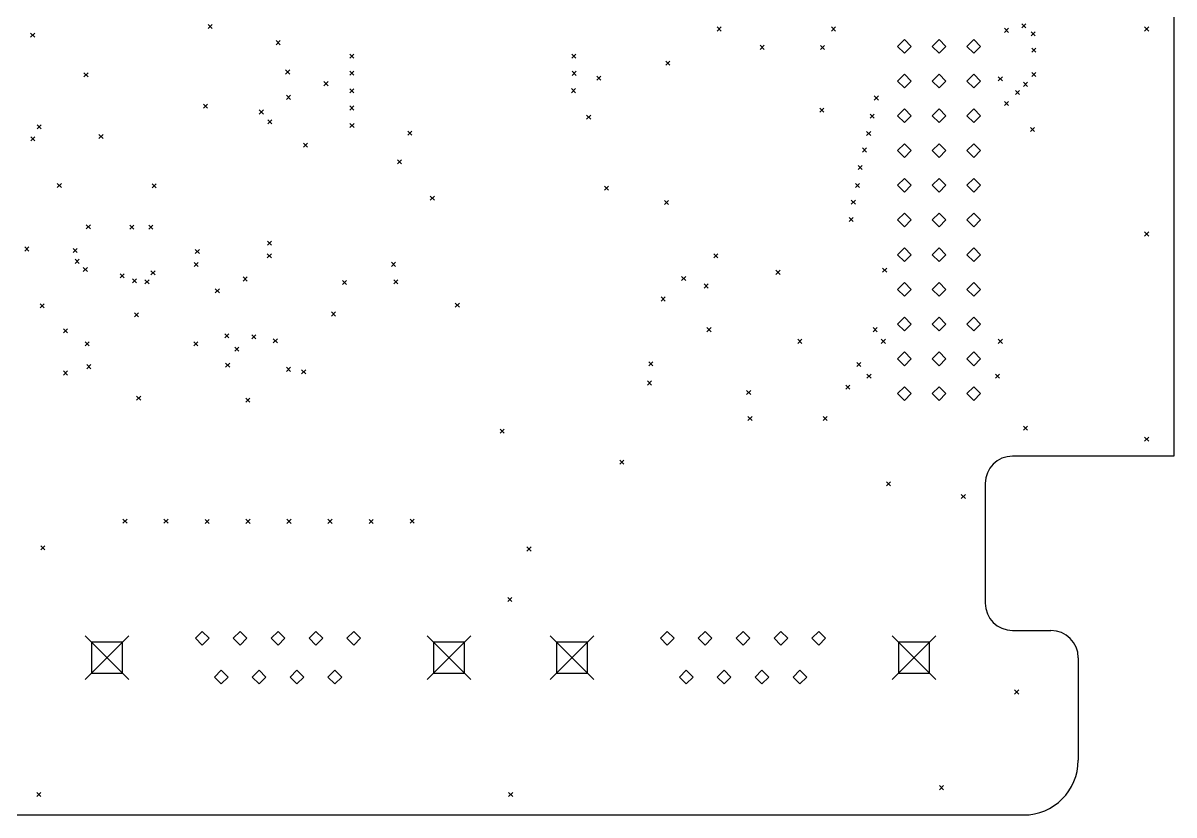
# Model space of a CAD drawing. Extents: x 2.48 to 9.13, y -6.97 to -1.38.
# Drawn here: x 5.821 to 9.134, y -5.906 to -3.625 of the extents above; entities that cross this region are included whole.
import ezdxf

# ---------------------------------------------------------------- set-up
doc = ezdxf.new("R2010")
doc.units = 0
doc.header["$MEASUREMENT"] = 0
doc.layers.add('BLACK', color=7, linetype='CONTINUOUS')

msp = doc.modelspace()

# ---------------------------------------------------------------- linework, layer by layer
at = {"layer": 'BLACK', "linetype": 'CONTINUOUS'}
for p, q in [((9.13386, -2.41142), (9.13386, -4.87205)), ((6.35335, -3.62894), (6.36516, -3.64075)), ((6.36516, -3.62894), (6.35335, -3.64075)), ((7.8189, -3.63583), (7.83071, -3.64764)), ((7.83071, -3.63583), (7.8189, -3.64764)), ((8.14764, -3.63583), (8.15945, -3.64764)), ((8.15945, -3.63583), (8.14764, -3.64764)), ((8.64565, -3.63981), (8.65746, -3.65162)), ((8.65746, -3.63981), (8.64565, -3.65162)), ((8.69582, -3.62701), (8.70763, -3.63882)), ((8.70763, -3.62701), (8.69582, -3.63882)), ((9.04921, -3.63583), (9.06102, -3.64764)), ((9.06102, -3.63583), (9.04921, -3.64764)), ((5.84252, -3.65354), (5.85433, -3.66535)), ((5.85433, -3.65354), (5.84252, -3.66535)), ((6.54921, -3.6752), (6.56102, -3.68701)), ((6.56102, -3.6752), (6.54921, -3.68701)), ((8.35768, -3.67205), (8.33799, -3.69173)), ((8.37736, -3.69173), (8.35768, -3.67205)), ((8.45768, -3.67205), (8.43799, -3.69173)), ((8.47736, -3.69173), (8.45768, -3.67205)), ((8.55768, -3.67205), (8.53799, -3.69173)), ((8.57736, -3.69173), (8.55768, -3.67205)), ((8.72244, -3.64961), (8.73425, -3.66142)), ((8.73425, -3.64961), (8.72244, -3.66142)), ((7.94266, -3.68872), (7.95447, -3.70053)), ((7.95447, -3.68872), (7.94266, -3.70053)), ((8.11614, -3.68898), (8.12795, -3.70079)), ((8.12795, -3.68898), (8.11614, -3.70079)), ((8.33799, -3.69173), (8.35768, -3.71142)), ((8.35768, -3.71142), (8.37736, -3.69173)), ((8.43799, -3.69173), (8.45768, -3.71142)), ((8.45768, -3.71142), (8.47736, -3.69173)), ((8.53799, -3.69173), (8.55768, -3.71142)), ((8.55768, -3.71142), (8.57736, -3.69173)), ((8.72439, -3.69685), (8.7362, -3.70866)), ((8.7362, -3.69685), (8.72439, -3.70866)), ((6.76149, -3.71424), (6.7733, -3.72605)), ((6.7733, -3.71424), (6.76149, -3.72605)), ((7.40032, -3.71387), (7.41213, -3.72569)), ((7.41213, -3.71387), (7.40032, -3.72569)), ((7.67126, -3.73425), (7.68307, -3.74606)), ((7.68307, -3.73425), (7.67126, -3.74606)), ((5.99606, -3.76772), (6.00787, -3.77953)), ((6.00787, -3.76772), (5.99606, -3.77953)), ((6.57677, -3.75984), (6.58858, -3.77165)), ((6.58858, -3.75984), (6.57677, -3.77165)), ((6.76113, -3.76278), (6.77294, -3.77459)), ((6.77294, -3.76278), (6.76113, -3.77459)), ((7.40116, -3.76358), (7.41297, -3.77539)), ((7.41297, -3.76358), (7.40116, -3.77539)), ((8.35768, -3.77205), (8.33799, -3.79173)), ((8.37736, -3.79173), (8.35768, -3.77205)), ((8.45768, -3.77205), (8.43799, -3.79173)), ((8.47736, -3.79173), (8.45768, -3.77205)), ((8.55768, -3.77205), (8.53799, -3.79173)), ((8.57736, -3.79173), (8.55768, -3.77205)), ((8.72439, -3.76712), (8.7362, -3.77893)), ((8.7362, -3.76712), (8.72439, -3.77893)), ((6.68701, -3.79331), (6.69882, -3.80512)), ((6.69882, -3.79331), (6.68701, -3.80512)), ((7.4724, -3.7776), (7.48421, -3.78941)), ((7.48421, -3.7776), (7.4724, -3.78941)), ((8.33799, -3.79173), (8.35768, -3.81142)), ((8.35768, -3.81142), (8.37736, -3.79173)), ((8.43799, -3.79173), (8.45768, -3.81142)), ((8.45768, -3.81142), (8.47736, -3.79173)), ((8.53799, -3.79173), (8.55768, -3.81142)), ((8.55768, -3.81142), (8.57736, -3.79173)), ((8.62795, -3.77953), (8.63976, -3.79134)), ((8.63976, -3.77953), (8.62795, -3.79134)), ((8.70079, -3.79528), (8.7126, -3.80709)), ((8.7126, -3.79528), (8.70079, -3.80709)), ((6.57874, -3.83268), (6.59055, -3.84449)), ((6.59055, -3.83268), (6.57874, -3.84449)), ((6.76113, -3.81415), (6.77294, -3.82596)), ((6.77294, -3.81415), (6.76113, -3.82596)), ((7.39947, -3.81358), (7.41128, -3.82539)), ((7.41128, -3.81358), (7.39947, -3.82539)), ((8.27102, -3.83475), (8.28283, -3.84656)), ((8.28283, -3.83475), (8.27102, -3.84656)), ((8.67719, -3.8189), (8.689, -3.83071)), ((8.689, -3.8189), (8.67719, -3.83071)), ((6.34041, -3.85786), (6.35222, -3.86967)), ((6.35222, -3.85786), (6.34041, -3.86967)), ((6.50094, -3.87496), (6.51275, -3.88677)), ((6.51275, -3.87496), (6.50094, -3.88677)), ((6.76113, -3.86333), (6.77294, -3.87514)), ((6.77294, -3.86333), (6.76113, -3.87514)), ((8.11442, -3.86937), (8.12624, -3.88118)), ((8.12624, -3.86937), (8.11442, -3.88118)), ((8.35768, -3.87205), (8.33799, -3.89173)), ((8.37736, -3.89173), (8.35768, -3.87205)), ((8.45768, -3.87205), (8.43799, -3.89173)), ((8.47736, -3.89173), (8.45768, -3.87205)), ((8.55768, -3.87205), (8.53799, -3.89173)), ((8.57736, -3.89173), (8.55768, -3.87205)), ((8.64567, -3.85039), (8.65748, -3.8622)), ((8.65748, -3.85039), (8.64567, -3.8622)), ((6.52559, -3.90354), (6.5374, -3.91535)), ((6.5374, -3.90354), (6.52559, -3.91535)), ((7.44316, -3.88998), (7.45497, -3.90179)), ((7.45497, -3.88998), (7.44316, -3.90179)), ((8.2592, -3.88668), (8.27102, -3.89849)), ((8.27102, -3.88668), (8.2592, -3.89849)), ((8.33799, -3.89173), (8.35768, -3.91142)), ((8.35768, -3.91142), (8.37736, -3.89173)), ((8.43799, -3.89173), (8.45768, -3.91142)), ((8.45768, -3.91142), (8.47736, -3.89173)), ((8.53799, -3.89173), (8.55768, -3.91142)), ((8.55768, -3.91142), (8.57736, -3.89173)), ((5.86113, -3.91772), (5.87294, -3.92953)), ((5.87294, -3.91772), (5.86113, -3.92953)), ((6.76168, -3.91358), (6.77349, -3.92539)), ((6.77349, -3.91358), (6.76168, -3.92539)), ((6.92815, -3.93602), (6.93996, -3.94783)), ((6.93996, -3.93602), (6.92815, -3.94783)), ((8.24902, -3.93693), (8.26084, -3.94874)), ((8.26084, -3.93693), (8.24902, -3.94874)), ((8.72047, -3.9252), (8.73228, -3.93701)), ((8.73228, -3.9252), (8.72047, -3.93701)), ((5.84336, -3.95234), (5.85517, -3.96415)), ((5.85517, -3.95234), (5.84336, -3.96415)), ((6.03918, -3.94543), (6.05099, -3.95724)), ((6.05099, -3.94543), (6.03918, -3.95724)), ((6.62795, -3.97047), (6.63976, -3.98228)), ((6.63976, -3.97047), (6.62795, -3.98228)), ((8.35768, -3.97205), (8.33799, -3.99173)), ((8.37736, -3.99173), (8.35768, -3.97205)), ((8.45768, -3.97205), (8.43799, -3.99173)), ((8.47736, -3.99173), (8.45768, -3.97205)), ((8.55768, -3.97205), (8.53799, -3.99173)), ((8.57736, -3.99173), (8.55768, -3.97205)), ((8.23709, -3.98434), (8.2489, -3.99615)), ((8.2489, -3.98434), (8.23709, -3.99615)), ((8.33799, -3.99173), (8.35768, -4.01142)), ((8.35768, -4.01142), (8.37736, -3.99173)), ((8.43799, -3.99173), (8.45768, -4.01142)), ((8.45768, -4.01142), (8.47736, -3.99173)), ((8.53799, -3.99173), (8.55768, -4.01142)), ((8.55768, -4.01142), (8.57736, -3.99173)), ((6.89862, -4.0187), (6.91043, -4.03051)), ((6.91043, -4.0187), (6.89862, -4.03051)), ((8.22486, -4.03475), (8.23667, -4.04656)), ((8.23667, -4.03475), (8.22486, -4.04656)), ((8.35768, -4.07205), (8.33799, -4.09173)), ((8.37736, -4.09173), (8.35768, -4.07205)), ((8.45768, -4.07205), (8.43799, -4.09173)), ((8.47736, -4.09173), (8.45768, -4.07205)), ((8.55768, -4.07205), (8.53799, -4.09173)), ((8.57736, -4.09173), (8.55768, -4.07205)), ((5.91927, -4.08695), (5.93108, -4.09876)), ((5.93108, -4.08695), (5.91927, -4.09876)), ((6.19217, -4.0873), (6.20398, -4.09911)), ((6.20398, -4.0873), (6.19217, -4.09911)), ((7.49409, -4.09409), (7.50591, -4.10591)), ((7.50591, -4.09409), (7.49409, -4.10591)), ((8.21676, -4.08668), (8.22857, -4.09849)), ((8.22857, -4.08668), (8.21676, -4.09849)), ((8.33799, -4.09173), (8.35768, -4.11142)), ((8.35768, -4.11142), (8.37736, -4.09173)), ((8.43799, -4.09173), (8.45768, -4.11142)), ((8.45768, -4.11142), (8.47736, -4.09173)), ((8.53799, -4.09173), (8.55768, -4.11142)), ((8.55768, -4.11142), (8.57736, -4.09173)), ((6.99311, -4.12303), (7.00492, -4.13484)), ((7.00492, -4.12303), (6.99311, -4.13484)), ((7.66732, -4.13583), (7.67913, -4.14764)), ((7.67913, -4.13583), (7.66732, -4.14764)), ((8.20508, -4.13475), (8.21689, -4.14656)), ((8.21689, -4.13475), (8.20508, -4.14656)), ((8.35768, -4.17205), (8.33799, -4.19173)), ((8.37736, -4.19173), (8.35768, -4.17205)), ((8.45768, -4.17205), (8.43799, -4.19173)), ((8.47736, -4.19173), (8.45768, -4.17205)), ((8.55768, -4.17205), (8.53799, -4.19173)), ((8.57736, -4.19173), (8.55768, -4.17205)), ((6.00295, -4.20576), (6.01476, -4.21757)), ((6.01476, -4.20576), (6.00295, -4.21757)), ((6.12795, -4.20669), (6.13976, -4.2185)), ((6.13976, -4.20669), (6.12795, -4.2185)), ((6.18307, -4.20669), (6.19488, -4.2185)), ((6.19488, -4.20669), (6.18307, -4.2185)), ((8.19849, -4.18457), (8.2103, -4.19638)), ((8.2103, -4.18457), (8.19849, -4.19638)), ((8.33799, -4.19173), (8.35768, -4.21142)), ((8.35768, -4.21142), (8.37736, -4.19173)), ((8.43799, -4.19173), (8.45768, -4.21142)), ((8.45768, -4.21142), (8.47736, -4.19173)), ((8.53799, -4.19173), (8.55768, -4.21142)), ((8.55768, -4.21142), (8.57736, -4.19173)), ((9.04921, -4.22638), (9.06102, -4.23819)), ((9.06102, -4.22638), (9.04921, -4.23819)), ((5.82564, -4.2695), (5.83745, -4.28131)), ((5.83745, -4.2695), (5.82564, -4.28131)), ((6.52454, -4.25266), (6.53635, -4.26447)), ((6.53635, -4.25266), (6.52454, -4.26447)), ((8.35768, -4.27205), (8.33799, -4.29173)), ((8.37736, -4.29173), (8.35768, -4.27205)), ((8.45768, -4.27205), (8.43799, -4.29173)), ((8.47736, -4.29173), (8.45768, -4.27205)), ((8.55768, -4.27205), (8.53799, -4.29173)), ((8.57736, -4.29173), (8.55768, -4.27205)), ((5.965, -4.27406), (5.97681, -4.28587)), ((5.97681, -4.27406), (5.965, -4.28587)), ((5.97098, -4.30496), (5.98279, -4.31677)), ((5.98279, -4.30496), (5.97098, -4.31677)), ((6.31655, -4.27643), (6.32836, -4.28824)), ((6.32836, -4.27643), (6.31655, -4.28824)), ((6.52379, -4.28917), (6.5356, -4.30098)), ((6.5356, -4.28917), (6.52379, -4.30098)), ((7.80906, -4.28937), (7.82087, -4.30118)), ((7.82087, -4.28937), (7.80906, -4.30118)), ((8.33799, -4.29173), (8.35768, -4.31142)), ((8.35768, -4.31142), (8.37736, -4.29173)), ((8.43799, -4.29173), (8.45768, -4.31142)), ((8.45768, -4.31142), (8.47736, -4.29173)), ((8.53799, -4.29173), (8.55768, -4.31142)), ((8.55768, -4.31142), (8.57736, -4.29173)), ((5.99409, -4.3285), (6.00591, -4.34032)), ((6.00591, -4.3285), (5.99409, -4.34032)), ((6.18911, -4.33805), (6.20092, -4.34986)), ((6.20092, -4.33805), (6.18911, -4.34986)), ((6.31299, -4.31398), (6.3248, -4.32579)), ((6.3248, -4.31398), (6.31299, -4.32579)), ((6.8813, -4.31358), (6.89311, -4.32539)), ((6.89311, -4.31358), (6.8813, -4.32539)), ((7.98819, -4.33661), (8, -4.34843)), ((8, -4.33661), (7.98819, -4.34843)), ((8.29528, -4.33071), (8.30709, -4.34252)), ((8.30709, -4.33071), (8.29528, -4.34252)), ((6.10014, -4.34684), (6.11195, -4.35865)), ((6.11195, -4.34684), (6.10014, -4.35865)), ((6.13554, -4.36144), (6.14735, -4.37326)), ((6.14735, -4.36144), (6.13554, -4.37326)), ((6.17184, -4.36437), (6.18365, -4.37618)), ((6.18365, -4.36437), (6.17184, -4.37618)), ((6.45429, -4.35587), (6.46611, -4.36768)), ((6.46611, -4.35587), (6.45429, -4.36768)), ((6.74016, -4.36614), (6.75197, -4.37795)), ((6.75197, -4.36614), (6.74016, -4.37795)), ((6.8878, -4.36417), (6.89961, -4.37598)), ((6.89961, -4.36417), (6.8878, -4.37598)), ((7.71639, -4.35419), (7.72821, -4.366)), ((7.72821, -4.35419), (7.71639, -4.366)), ((8.35768, -4.37205), (8.33799, -4.39173)), ((8.37736, -4.39173), (8.35768, -4.37205)), ((8.45768, -4.37205), (8.43799, -4.39173)), ((8.47736, -4.39173), (8.45768, -4.37205)), ((8.55768, -4.37205), (8.53799, -4.39173)), ((8.57736, -4.39173), (8.55768, -4.37205)), ((6.37402, -4.38976), (6.38583, -4.40157)), ((6.38583, -4.38976), (6.37402, -4.40157)), ((7.7815, -4.37598), (7.79331, -4.3878)), ((7.79331, -4.37598), (7.7815, -4.3878)), ((8.33799, -4.39173), (8.35768, -4.41142)), ((8.35768, -4.41142), (8.37736, -4.39173)), ((8.43799, -4.39173), (8.45768, -4.41142)), ((8.45768, -4.41142), (8.47736, -4.39173)), ((8.53799, -4.39173), (8.55768, -4.41142)), ((8.55768, -4.41142), (8.57736, -4.39173)), ((5.87008, -4.43307), (5.88189, -4.44488)), ((5.88189, -4.43307), (5.87008, -4.44488)), ((7.06496, -4.4311), (7.07677, -4.44291)), ((7.07677, -4.4311), (7.06496, -4.44291)), ((7.65748, -4.41341), (7.66929, -4.42522)), ((7.66929, -4.41341), (7.65748, -4.42522)), ((6.14135, -4.45893), (6.15316, -4.47074)), ((6.15316, -4.45893), (6.14135, -4.47074)), ((6.70866, -4.45669), (6.72047, -4.4685)), ((6.72047, -4.45669), (6.70866, -4.4685)), ((8.35768, -4.47205), (8.33799, -4.49173)), ((8.37736, -4.49173), (8.35768, -4.47205)), ((8.45768, -4.47205), (8.43799, -4.49173)), ((8.47736, -4.49173), (8.45768, -4.47205)), ((8.55768, -4.47205), (8.53799, -4.49173)), ((8.57736, -4.49173), (8.55768, -4.47205)), ((5.93699, -4.50508), (5.9488, -4.51689)), ((5.9488, -4.50508), (5.93699, -4.51689)), ((7.78937, -4.50197), (7.80118, -4.51378)), ((7.80118, -4.50197), (7.78937, -4.51378)), ((8.26772, -4.50197), (8.27953, -4.51378)), ((8.27953, -4.50197), (8.26772, -4.51378)), ((8.33799, -4.49173), (8.35768, -4.51142)), ((8.35768, -4.51142), (8.37736, -4.49173)), ((8.43799, -4.49173), (8.45768, -4.51142)), ((8.45768, -4.51142), (8.47736, -4.49173)), ((8.53799, -4.49173), (8.55768, -4.51142)), ((8.55768, -4.51142), (8.57736, -4.49173)), ((6.40157, -4.51969), (6.41339, -4.5315)), ((6.41339, -4.51969), (6.40157, -4.5315)), ((6.47931, -4.52264), (6.49112, -4.53445)), ((6.49112, -4.52264), (6.47931, -4.53445)), ((6.54121, -4.53407), (6.55302, -4.54588)), ((6.55302, -4.53407), (6.54121, -4.54588)), ((8.05118, -4.53543), (8.06299, -4.54724)), ((8.06299, -4.53543), (8.05118, -4.54724)), ((8.29134, -4.53543), (8.30315, -4.54724)), ((8.30315, -4.53543), (8.29134, -4.54724)), ((8.62795, -4.53543), (8.63976, -4.54724)), ((8.63976, -4.53543), (8.62795, -4.54724)), ((5.99951, -4.54232), (6.01132, -4.55413)), ((6.01132, -4.54232), (5.99951, -4.55413)), ((6.3125, -4.54232), (6.32431, -4.55413)), ((6.32431, -4.54232), (6.3125, -4.55413)), ((6.43052, -4.55774), (6.44233, -4.56955)), ((6.44233, -4.55774), (6.43052, -4.56955)), ((8.35768, -4.57205), (8.33799, -4.59173)), ((8.37736, -4.59173), (8.35768, -4.57205)), ((8.45768, -4.57205), (8.43799, -4.59173)), ((8.47736, -4.59173), (8.45768, -4.57205)), ((8.55768, -4.57205), (8.53799, -4.59173)), ((8.57736, -4.59173), (8.55768, -4.57205)), ((6.404, -4.604), (6.41581, -4.61581)), ((6.41581, -4.604), (6.404, -4.61581)), ((7.62205, -4.60039), (7.63386, -4.6122)), ((7.63386, -4.60039), (7.62205, -4.6122)), ((8.22047, -4.60236), (8.23228, -4.61417)), ((8.23228, -4.60236), (8.22047, -4.61417)), ((8.33799, -4.59173), (8.35768, -4.61142)), ((8.35768, -4.61142), (8.37736, -4.59173)), ((8.43799, -4.59173), (8.45768, -4.61142)), ((8.45768, -4.61142), (8.47736, -4.59173)), ((8.53799, -4.59173), (8.55768, -4.61142)), ((8.55768, -4.61142), (8.57736, -4.59173)), ((5.93699, -4.62651), (5.9488, -4.63832)), ((5.9488, -4.62651), (5.93699, -4.63832)), ((6.00394, -4.60827), (6.01575, -4.62008)), ((6.01575, -4.60827), (6.00394, -4.62008)), ((6.57912, -4.61607), (6.59093, -4.62788)), ((6.59093, -4.61607), (6.57912, -4.62788)), ((6.62259, -4.62357), (6.6344, -4.63538)), ((6.6344, -4.62357), (6.62259, -4.63538)), ((8.25, -4.63583), (8.26181, -4.64764)), ((8.26181, -4.63583), (8.25, -4.64764)), ((8.62008, -4.63583), (8.63189, -4.64764)), ((8.63189, -4.63583), (8.62008, -4.64764)), ((7.61811, -4.65551), (7.62992, -4.66732)), ((7.62992, -4.65551), (7.61811, -4.66732)), ((8.18898, -4.66732), (8.20079, -4.67913)), ((8.20079, -4.66732), (8.18898, -4.67913)), ((6.14767, -4.69925), (6.15948, -4.71106)), ((6.15948, -4.69925), (6.14767, -4.71106)), ((7.90354, -4.68307), (7.91535, -4.69488)), ((7.91535, -4.68307), (7.90354, -4.69488)), ((8.35768, -4.67205), (8.33799, -4.69173)), ((8.33799, -4.69173), (8.35768, -4.71142)), ((8.37736, -4.69173), (8.35768, -4.67205)), ((8.35768, -4.71142), (8.37736, -4.69173)), ((8.45768, -4.67205), (8.43799, -4.69173)), ((8.43799, -4.69173), (8.45768, -4.71142)), ((8.47736, -4.69173), (8.45768, -4.67205)), ((8.45768, -4.71142), (8.47736, -4.69173)), ((8.55768, -4.67205), (8.53799, -4.69173)), ((8.53799, -4.69173), (8.55768, -4.71142)), ((8.57736, -4.69173), (8.55768, -4.67205)), ((8.55768, -4.71142), (8.57736, -4.69173)), ((6.46199, -4.70481), (6.4738, -4.71662)), ((6.4738, -4.70481), (6.46199, -4.71662)), ((7.90748, -4.75787), (7.91929, -4.76969)), ((7.91929, -4.75787), (7.90748, -4.76969)), ((8.12402, -4.75787), (8.13583, -4.76969)), ((8.13583, -4.75787), (8.12402, -4.76969)), ((7.19409, -4.79409), (7.20591, -4.80591)), ((7.20591, -4.79409), (7.19409, -4.80591)), ((8.70079, -4.78543), (8.7126, -4.79724)), ((8.7126, -4.78543), (8.70079, -4.79724)), ((9.04921, -4.81693), (9.06102, -4.82874)), ((9.06102, -4.81693), (9.04921, -4.82874)), ((7.53846, -4.88311), (7.55027, -4.89492)), ((7.55027, -4.88311), (7.53846, -4.89492)), ((9.13386, -4.87205), (8.66929, -4.87205)), ((8.30618, -4.94615), (8.31799, -4.95797)), ((8.31799, -4.94615), (8.30618, -4.95797)), ((8.59055, -4.95079), (8.59055, -5.29528)), ((8.52165, -4.98228), (8.53346, -4.99409)), ((8.53346, -4.98228), (8.52165, -4.99409)), ((6.10843, -5.05339), (6.12024, -5.0652)), ((6.12024, -5.05339), (6.10843, -5.0652)), ((6.22637, -5.05352), (6.23818, -5.06534)), ((6.23818, -5.05352), (6.22637, -5.06534)), ((6.3446, -5.05418), (6.35641, -5.06599)), ((6.35641, -5.05418), (6.3446, -5.06599)), ((6.46247, -5.05374), (6.47428, -5.06555)), ((6.47428, -5.05374), (6.46247, -5.06555)), ((6.58049, -5.05377), (6.5923, -5.06558)), ((6.5923, -5.05377), (6.58049, -5.06558)), ((6.69835, -5.05385), (6.71016, -5.06566)), ((6.71016, -5.05385), (6.69835, -5.06566)), ((6.81699, -5.05399), (6.82881, -5.0658)), ((6.82881, -5.05399), (6.81699, -5.0658)), ((6.93512, -5.05368), (6.94693, -5.06549)), ((6.94693, -5.05368), (6.93512, -5.06549)), ((5.87182, -5.13026), (5.88363, -5.14207)), ((5.88363, -5.13026), (5.87182, -5.14207)), ((7.27143, -5.13345), (7.28324, -5.14526)), ((7.28324, -5.13345), (7.27143, -5.14526)), ((7.21623, -5.27902), (7.22804, -5.29083)), ((7.22804, -5.27902), (7.21623, -5.29083)), ((5.99961, -5.38936), (6.12559, -5.51534)), ((6.12559, -5.38936), (5.99961, -5.51534)), ((6.33661, -5.37676), (6.31693, -5.39644)), ((6.31693, -5.39644), (6.33661, -5.41613)), ((6.3563, -5.39644), (6.33661, -5.37676)), ((6.33661, -5.41613), (6.3563, -5.39644)), ((6.44567, -5.37676), (6.42598, -5.39644)), ((6.42598, -5.39644), (6.44567, -5.41613)), ((6.46535, -5.39644), (6.44567, -5.37676)), ((6.44567, -5.41613), (6.46535, -5.39644)), ((6.55472, -5.37676), (6.53504, -5.39644)), ((6.53504, -5.39644), (6.55472, -5.41613)), ((6.57441, -5.39644), (6.55472, -5.37676)), ((6.55472, -5.41613), (6.57441, -5.39644)), ((6.66378, -5.37676), (6.64409, -5.39644)), ((6.64409, -5.39644), (6.66378, -5.41613)), ((6.68346, -5.39644), (6.66378, -5.37676)), ((6.66378, -5.41613), (6.68346, -5.39644)), ((6.77283, -5.37676), (6.75315, -5.39644)), ((6.75315, -5.39644), (6.77283, -5.41613)), ((6.79252, -5.39644), (6.77283, -5.37676)), ((6.77283, -5.41613), (6.79252, -5.39644)), ((6.98386, -5.38936), (7.10984, -5.51534)), ((7.10984, -5.38936), (6.98386, -5.51534)), ((7.33819, -5.38936), (7.46417, -5.51534)), ((7.46417, -5.38936), (7.33819, -5.51534)), ((7.6752, -5.37676), (7.65551, -5.39644)), ((7.65551, -5.39644), (7.6752, -5.41613)), ((7.69488, -5.39644), (7.6752, -5.37676)), ((7.6752, -5.41613), (7.69488, -5.39644)), ((7.78425, -5.37676), (7.76457, -5.39644)), ((7.76457, -5.39644), (7.78425, -5.41613)), ((7.80394, -5.39644), (7.78425, -5.37676)), ((7.78425, -5.41613), (7.80394, -5.39644)), ((7.89331, -5.37676), (7.87362, -5.39644)), ((7.87362, -5.39644), (7.89331, -5.41613)), ((7.91299, -5.39644), (7.89331, -5.37676)), ((7.89331, -5.41613), (7.91299, -5.39644)), ((8.00236, -5.37676), (7.98268, -5.39644)), ((7.98268, -5.39644), (8.00236, -5.41613)), ((8.02205, -5.39644), (8.00236, -5.37676)), ((8.00236, -5.41613), (8.02205, -5.39644)), ((8.11142, -5.37676), (8.09173, -5.39644)), ((8.09173, -5.39644), (8.11142, -5.41613)), ((8.1311, -5.39644), (8.11142, -5.37676)), ((8.11142, -5.41613), (8.1311, -5.39644)), ((8.32244, -5.38936), (8.44843, -5.51534)), ((8.44843, -5.38936), (8.32244, -5.51534)), ((8.66929, -5.37402), (8.77953, -5.37402)), ((6.10714, -5.40781), (6.01806, -5.40781)), ((6.01806, -5.40781), (6.01806, -5.49689)), ((6.10714, -5.49689), (6.10714, -5.40781)), ((7.09139, -5.40781), (7.00231, -5.40781)), ((7.00231, -5.40781), (7.00231, -5.49689)), ((7.09139, -5.49689), (7.09139, -5.40781)), ((7.44572, -5.40781), (7.35664, -5.40781)), ((7.35664, -5.40781), (7.35664, -5.49689)), ((7.44572, -5.49689), (7.44572, -5.40781)), ((8.42998, -5.40781), (8.34089, -5.40781)), ((8.34089, -5.40781), (8.34089, -5.49689)), ((8.42998, -5.49689), (8.42998, -5.40781)), ((8.85827, -5.45276), (8.85827, -5.74803)), ((6.01806, -5.49689), (6.10714, -5.49689)), ((6.39114, -5.48857), (6.37146, -5.50825)), ((6.41083, -5.50825), (6.39114, -5.48857)), ((6.5002, -5.48857), (6.48051, -5.50825)), ((6.51988, -5.50825), (6.5002, -5.48857)), ((6.60925, -5.48857), (6.58957, -5.50825)), ((6.62894, -5.50825), (6.60925, -5.48857)), ((6.71831, -5.48857), (6.69862, -5.50825)), ((6.73799, -5.50825), (6.71831, -5.48857)), ((7.00231, -5.49689), (7.09139, -5.49689)), ((7.35664, -5.49689), (7.44572, -5.49689)), ((7.72972, -5.48857), (7.71004, -5.50825)), ((7.74941, -5.50825), (7.72972, -5.48857)), ((7.83878, -5.48857), (7.81909, -5.50825)), ((7.85846, -5.50825), (7.83878, -5.48857)), ((7.94783, -5.48857), (7.92815, -5.50825)), ((7.96752, -5.50825), (7.94783, -5.48857)), ((8.05689, -5.48857), (8.0372, -5.50825)), ((8.07657, -5.50825), (8.05689, -5.48857)), ((8.34089, -5.49689), (8.42998, -5.49689)), ((6.37146, -5.50825), (6.39114, -5.52794)), ((6.39114, -5.52794), (6.41083, -5.50825)), ((6.48051, -5.50825), (6.5002, -5.52794)), ((6.5002, -5.52794), (6.51988, -5.50825)), ((6.58957, -5.50825), (6.60925, -5.52794)), ((6.60925, -5.52794), (6.62894, -5.50825)), ((6.69862, -5.50825), (6.71831, -5.52794)), ((6.71831, -5.52794), (6.73799, -5.50825)), ((7.71004, -5.50825), (7.72972, -5.52794)), ((7.72972, -5.52794), (7.74941, -5.50825)), ((7.81909, -5.50825), (7.83878, -5.52794)), ((7.83878, -5.52794), (7.85846, -5.50825)), ((7.92815, -5.50825), (7.94783, -5.52794)), ((7.94783, -5.52794), (7.96752, -5.50825)), ((8.0372, -5.50825), (8.05689, -5.52794)), ((8.05689, -5.52794), (8.07657, -5.50825)), ((8.6752, -5.54528), (8.68701, -5.55709)), ((8.68701, -5.54528), (8.6752, -5.55709)), ((8.45866, -5.82087), (8.47047, -5.83268)), ((8.47047, -5.82087), (8.45866, -5.83268)), ((5.86024, -5.84055), (5.87205, -5.85236)), ((5.87205, -5.84055), (5.86024, -5.85236)), ((7.2185, -5.84055), (7.23031, -5.85236)), ((7.23031, -5.84055), (7.2185, -5.85236)), ((2.71654, -5.90551), (8.70079, -5.90551))]:
    msp.add_line(p, q, dxfattribs=at)
at = {"layer": 'BLACK'}
for centre, radius, start, end in [((8.66929, -4.95079), 0.07874, 90, 180), ((8.66929, -5.29528), 0.07874, -180, -90), ((8.77953, -5.45276), 0.07874, 0, 90), ((8.70079, -5.74803), 0.15748, -90, 0)]:
    msp.add_arc(centre, radius, start, end, dxfattribs=at)

doc.saveas('drawing.dxf')
